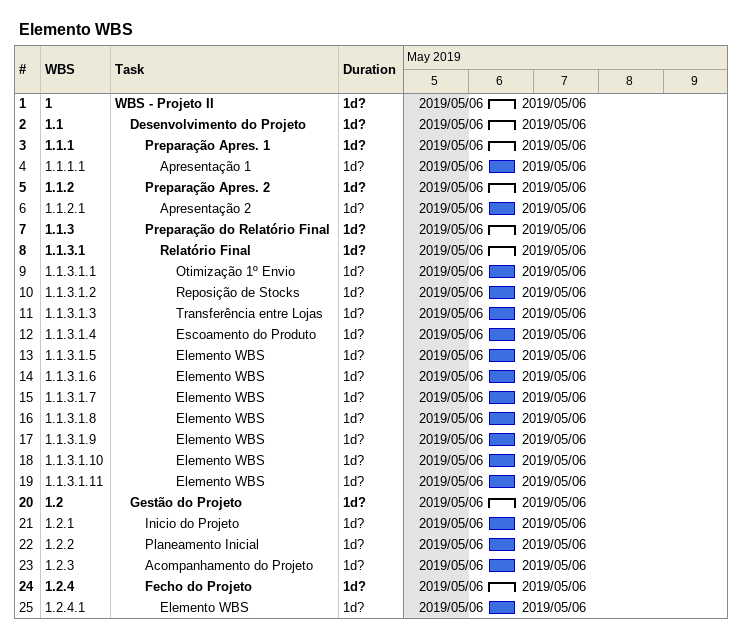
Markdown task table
Elemento WBS

| ID | WBS | Task | Duration | Start | Finish |
|---|---|---|---|---|---|
| 1 | 1 | **WBS - Projeto II** | 1d? | 2019-05-06 | 2019-05-06 |
| 2 | 1.1 | **Desenvolvimento do Projeto** | 1d? | 2019-05-06 | 2019-05-06 |
| 3 | 1.1.1 | **Preparação Apres. 1** | 1d? | 2019-05-06 | 2019-05-06 |
| 4 | 1.1.1.1 | Apresentação 1 | 1d? | 2019-05-06 | 2019-05-06 |
| 5 | 1.1.2 | **Preparação Apres. 2** | 1d? | 2019-05-06 | 2019-05-06 |
| 6 | 1.1.2.1 | Apresentação 2 | 1d? | 2019-05-06 | 2019-05-06 |
| 7 | 1.1.3 | **Preparação do Relatório Final** | 1d? | 2019-05-06 | 2019-05-06 |
| 8 | 1.1.3.1 | **Relatório Final** | 1d? | 2019-05-06 | 2019-05-06 |
| 9 | 1.1.3.1.1 | Otimização 1º Envio | 1d? | 2019-05-06 | 2019-05-06 |
| 10 | 1.1.3.1.2 | Reposição de Stocks | 1d? | 2019-05-06 | 2019-05-06 |
| 11 | 1.1.3.1.3 | Transferência entre Lojas | 1d? | 2019-05-06 | 2019-05-06 |
| 12 | 1.1.3.1.4 | Escoamento do Produto | 1d? | 2019-05-06 | 2019-05-06 |
| 13 | 1.1.3.1.5 | Elemento WBS | 1d? | 2019-05-06 | 2019-05-06 |
| 14 | 1.1.3.1.6 | Elemento WBS | 1d? | 2019-05-06 | 2019-05-06 |
| 15 | 1.1.3.1.7 | Elemento WBS | 1d? | 2019-05-06 | 2019-05-06 |
| 16 | 1.1.3.1.8 | Elemento WBS | 1d? | 2019-05-06 | 2019-05-06 |
| 17 | 1.1.3.1.9 | Elemento WBS | 1d? | 2019-05-06 | 2019-05-06 |
| 18 | 1.1.3.1.10 | Elemento WBS | 1d? | 2019-05-06 | 2019-05-06 |
| 19 | 1.1.3.1.11 | Elemento WBS | 1d? | 2019-05-06 | 2019-05-06 |
| 20 | 1.2 | **Gestão do Projeto** | 1d? | 2019-05-06 | 2019-05-06 |
| 21 | 1.2.1 | Inicio do Projeto | 1d? | 2019-05-06 | 2019-05-06 |
| 22 | 1.2.2 | Planeamento Inicial | 1d? | 2019-05-06 | 2019-05-06 |
| 23 | 1.2.3 | Acompanhamento do Projeto | 1d? | 2019-05-06 | 2019-05-06 |
| 24 | 1.2.4 | **Fecho do Projeto** | 1d? | 2019-05-06 | 2019-05-06 |
| 25 | 1.2.4.1 | Elemento WBS | 1d? | 2019-05-06 | 2019-05-06 |
